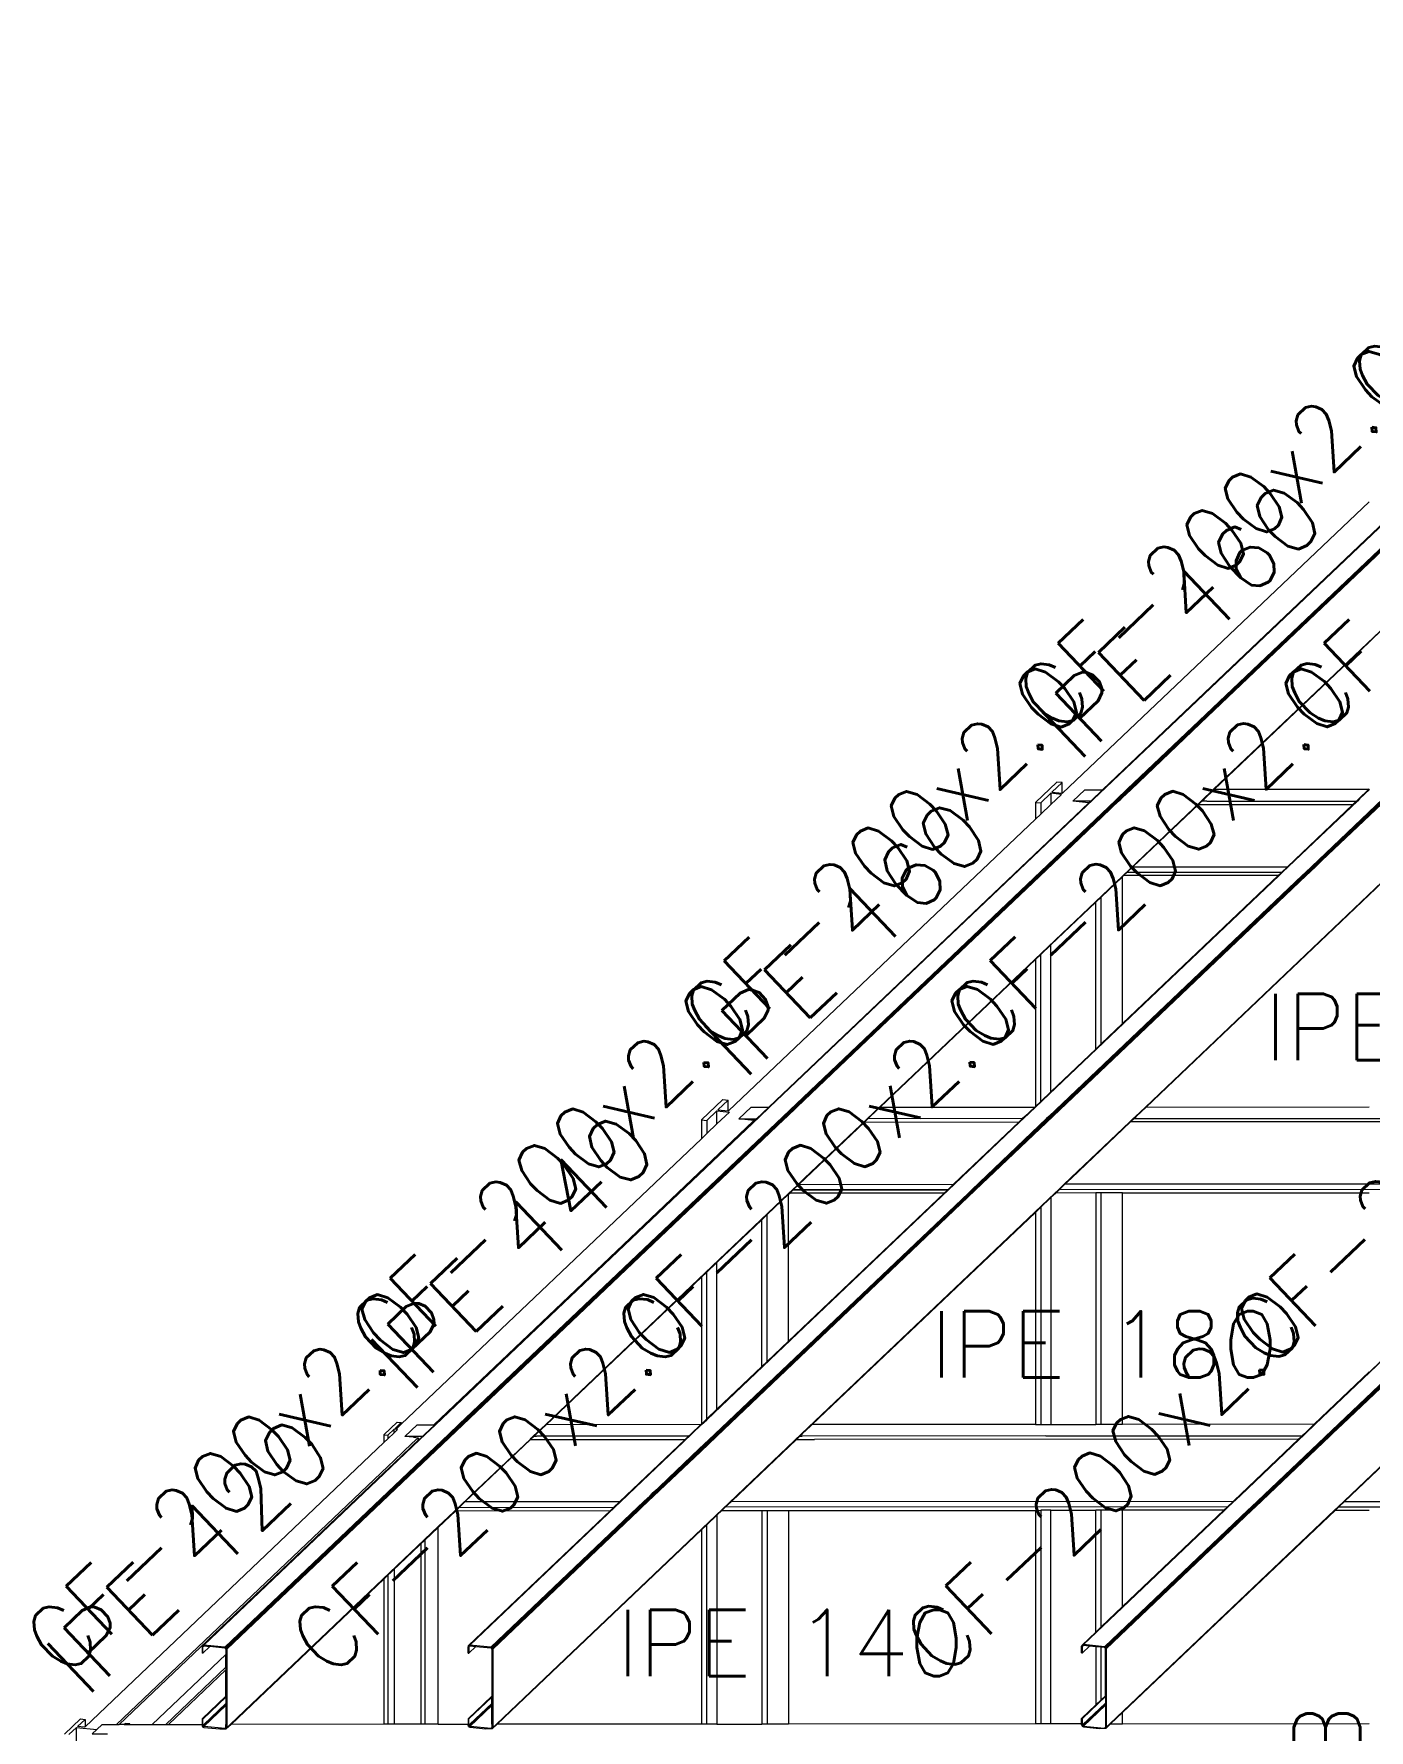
# Model space of a CAD drawing. Header units: millimetres. Extents: x 0 to 42, y 0 to 29.7.
# Drawn here: x 5.958 to 9.047, y 14.872 to 18.797 of the extents above; entities that cross this region are included whole.
import ezdxf
from ezdxf.enums import TextEntityAlignment as Align

# ---------------------------------------------------------------- set-up
doc = ezdxf.new("R2010")
doc.units = ezdxf.units.MM
doc.layers.add('BARRAS_DE_ACERO', color=7, linetype='Continuous', lineweight=9)
doc.layers.add('REFERENCIA_DE_LAS_BARRAS', color=2, linetype='Continuous', lineweight=9)
doc.styles.add('CYPETXT', font='romans__.ttf', dxfattribs={"height": 0.2})

msp = doc.modelspace()

# ---------------------------------------------------------------- linework, layer by layer
at = {"layer": 'BARRAS_DE_ACERO'}
for p, q in [((9.17525, 17.7547), (8.61794, 17.22467)), ((8.66891, 17.22215), (9.22035, 17.7466)), ((9.42907, 17.75468), (8.68623, 17.04819)), ((9.17358, 17.75453), (8.81943, 17.41771)), ((8.3376, 17.03973), (9.04709, 17.71449)), ((8.48805, 17.04807), (9.19719, 17.72251)), ((8.61919, 17.22779), (9.15057, 17.73316)), ((9.15757, 17.68009), (8.4641, 17.02057)), ((9.19926, 17.53481), (8.6876, 17.04819)), ((8.81943, 17.41771), (8.62508, 17.23287)), ((8.68802, 17.04819), (9.04709, 17.38968)), ((8.62508, 17.23287), (8.52791, 17.14046)), ((8.61794, 17.22467), (8.37825, 16.99671)), ((8.61919, 17.22779), (8.43048, 17.04832)), ((8.48701, 17.04915), (8.66891, 17.22215)), ((8.49054, 17.04807), (8.67375, 17.22231)), ((9.29009, 17.2212), (8.92827, 16.8771)), ((8.93755, 16.88394), (9.28851, 17.21772)), ((8.52791, 17.14046), (8.47932, 17.09425)), ((8.45503, 17.07114), (8.47932, 17.09425)), ((7.6582, 16.31331), (8.43074, 17.04804)), ((8.27455, 17.01877), (8.32399, 17.06579)), ((8.28691, 17.01752), (8.3104, 17.03986)), ((8.31287, 17.04221), (8.33636, 17.06455)), ((8.31287, 17.04221), (8.33636, 17.03985)), ((8.33636, 17.06455), (8.32399, 17.06579)), ((8.33636, 17.03985), (8.33636, 17.06455)), ((8.3376, 17.03973), (8.33636, 17.03985)), ((8.3613, 17.02127), (8.38942, 17.04801)), ((8.43017, 17.04803), (8.43048, 17.04832)), ((8.43074, 17.04804), (8.43112, 17.0484)), ((8.43377, 17.05092), (8.43681, 17.05381)), ((8.43681, 17.05381), (8.44288, 17.05959)), ((8.45503, 17.07114), (8.44288, 17.05959)), ((8.48884, 17.04645), (8.46287, 17.02175)), ((8.48701, 17.04915), (8.46295, 17.02627)), ((8.48475, 17.04494), (8.46599, 17.02709)), ((8.48804, 17.04807), (8.48805, 17.04807)), ((8.48884, 17.04645), (8.49054, 17.04807)), ((8.4951, 17.04807), (8.49511, 17.04807)), ((8.68623, 17.04819), (8.65811, 17.02145)), ((8.66487, 17.02657), (8.6876, 17.04819)), ((8.68796, 17.04819), (8.66505, 17.02639)), ((8.68802, 17.04819), (8.68796, 17.04819)), ((9.02323, 17.02661), (9.04614, 17.0484)), ((9.0247, 17.02661), (9.04762, 17.0484)), ((9.04559, 17.0484), (9.04709, 17.04983)), ((9.04614, 17.0484), (9.04709, 17.0493)), ((8.45187, 17.01367), (6.94295, 15.57861)), ((7.65765, 16.31331), (8.39815, 17.01757)), ((8.45999, 17.02345), (7.69042, 16.29154)), ((8.37825, 16.99671), (7.84539, 16.48994)), ((8.27455, 17.01877), (8.28691, 17.01752)), ((8.39815, 17.01757), (8.3613, 17.02127)), ((8.38353, 16.94395), (8.46304, 17.01956)), ((8.40206, 17.02129), (8.40352, 17.02268)), ((8.45062, 17.00577), (8.42672, 16.98303)), ((8.45187, 17.01367), (8.45991, 17.02132)), ((8.46013, 17.01914), (8.45837, 17.01747)), ((8.45992, 17.02132), (8.45991, 17.02132)), ((8.45993, 17.02133), (8.45992, 17.02132)), ((8.45993, 17.02133), (8.46111, 17.02246)), ((8.45999, 17.02345), (8.46295, 17.02627)), ((8.4611, 17.02007), (8.46013, 17.01914)), ((8.4611, 17.02007), (8.46202, 17.02095)), ((8.46111, 17.02246), (8.46123, 17.02258)), ((8.46123, 17.02258), (8.46354, 17.02476)), ((8.46202, 17.02095), (8.46242, 17.02133)), ((8.46261, 17.02151), (8.46242, 17.02133)), ((8.46261, 17.02151), (8.46287, 17.02175)), ((8.46304, 17.01956), (8.4641, 17.02057)), ((8.46354, 17.02476), (8.46599, 17.02709)), ((8.46699, 17.02133), (8.47218, 17.02627)), ((8.47616, 17.03006), (8.47219, 17.02627)), ((8.65721, 17.02059), (8.47616, 16.8484)), ((8.51173, 16.88093), (8.65812, 17.02016)), ((8.65969, 17.02124), (8.65186, 17.01379)), ((8.65721, 17.02059), (8.65809, 17.02143)), ((8.65811, 17.02145), (8.65809, 17.02143)), ((8.65927, 17.02125), (8.65812, 17.02016)), ((8.65967, 17.02163), (8.65927, 17.02125)), ((8.65967, 17.02163), (8.65985, 17.0218)), ((8.66487, 17.02657), (8.65985, 17.0218)), ((8.67126, 17.02143), (9.01746, 17.02165)), ((9.02323, 17.02661), (8.85829, 16.86974)), ((8.87466, 16.88391), (9.01949, 17.02165)), ((8.91344, 16.86977), (9.0784, 17.02664)), ((8.91557, 16.86977), (9.07338, 17.01986)), ((8.91809, 16.86977), (9.08012, 17.02387)), ((9.00942, 17.01401), (9.01746, 17.02165)), ((9.0247, 17.02661), (9.01949, 17.02165)), ((7.56506, 16.305), (8.27455, 16.97976)), ((8.3765, 16.93526), (8.41436, 16.97127)), ((8.38371, 16.94214), (8.41405, 16.971)), ((8.41436, 16.97129), (8.41405, 16.971)), ((8.42672, 16.98304), (8.41436, 16.97129)), ((8.38353, 16.94395), (7.7205, 16.31335)), ((8.51173, 16.88093), (7.91505, 16.31346)), ((8.85976, 16.86974), (8.87466, 16.88391)), ((8.92428, 16.87132), (8.93755, 16.88394)), ((8.47616, 16.8484), (7.9137, 16.31346)), ((8.30328, 16.28271), (8.89928, 16.84953)), ((8.30585, 16.29191), (8.89216, 16.84953)), ((8.83701, 16.8495), (8.46345, 16.49422)), ((8.46413, 16.49347), (8.83848, 16.8495)), ((8.50016, 16.86952), (8.48693, 16.85693)), ((8.48693, 16.85693), (8.84449, 16.85715)), ((8.5128, 16.48671), (8.89429, 16.84953)), ((8.51597, 16.48299), (8.90137, 16.84953)), ((8.52201, 16.49308), (8.89681, 16.84953)), ((8.52912, 16.31384), (9.09249, 16.84965)), ((8.5305, 16.31384), (9.09387, 16.84965)), ((8.83644, 16.8495), (8.84449, 16.85715)), ((8.84505, 16.85715), (8.83701, 16.8495)), ((8.84652, 16.85715), (8.83848, 16.8495)), ((8.85773, 16.86974), (8.84449, 16.85715)), ((8.84505, 16.85715), (8.85829, 16.86974)), ((8.85976, 16.86974), (8.84652, 16.85715)), ((8.89216, 16.84953), (8.9002, 16.85718)), ((8.89681, 16.84953), (8.90485, 16.85718)), ((8.89928, 16.84953), (8.90364, 16.85368)), ((8.9002, 16.85718), (8.90027, 16.85725)), ((8.90027, 16.85725), (8.91344, 16.86977)), ((8.90941, 16.85718), (8.90137, 16.84953)), ((8.90485, 16.85718), (8.91809, 16.86977)), ((8.90941, 16.85718), (8.92428, 16.87132)), ((8.92144, 16.87061), (8.92056, 16.86977)), ((8.92219, 16.87132), (8.92144, 16.87061)), ((8.27455, 16.65495), (8.27455, 16.31509)), ((7.65967, 16.31331), (7.84539, 16.48994)), ((7.90246, 16.48443), (7.72257, 16.31335)), ((8.27363, 16.31368), (8.46345, 16.49422)), ((8.2751, 16.31368), (8.46413, 16.49347)), ((8.30651, 16.29051), (8.5128, 16.48671)), ((8.52125, 16.49235), (8.31048, 16.29191)), ((8.47616, 16.50684), (8.42672, 16.45982)), ((8.52125, 16.49235), (8.52163, 16.49271)), ((8.52196, 16.49303), (8.52163, 16.49271)), ((8.52198, 16.49305), (8.52196, 16.49303)), ((8.52198, 16.49305), (8.52201, 16.49308)), ((8.3007, 16.27826), (8.51597, 16.48299)), ((8.41436, 16.44806), (8.3104, 16.34919)), ((8.42672, 16.45982), (8.41436, 16.44806)), ((7.54033, 16.30748), (7.56381, 16.32982)), ((7.55145, 16.33106), (7.56381, 16.32982)), ((7.56381, 16.30512), (7.56381, 16.32982)), ((7.69042, 16.29154), (7.12383, 15.75268)), ((7.51437, 16.28279), (7.53786, 16.30513)), ((7.53786, 16.27463), (7.53786, 16.30513)), ((7.53786, 16.30513), (7.56687, 16.30222)), ((7.53786, 16.27463), (7.56687, 16.30222)), ((7.54033, 16.30748), (7.56381, 16.30512)), ((7.56506, 16.305), (7.56381, 16.30512)), ((7.58875, 16.28653), (7.61687, 16.31328)), ((7.60571, 16.26199), (7.63674, 16.2915)), ((7.61045, 16.26789), (7.63893, 16.29498)), ((7.61687, 16.31328), (7.65765, 16.31331)), ((7.62951, 16.28655), (7.65765, 16.31331)), ((7.65967, 16.31331), (7.63674, 16.2915)), ((7.6582, 16.31331), (7.63893, 16.29498)), ((7.68868, 16.2831), (7.69472, 16.28884)), ((7.69069, 16.28737), (7.69507, 16.29154)), ((7.7205, 16.31335), (7.69472, 16.28884)), ((7.89233, 16.29185), (7.72811, 16.13566)), ((7.74071, 16.14894), (7.9137, 16.31346)), ((7.88728, 16.2867), (7.89251, 16.29166)), ((7.89233, 16.29185), (7.91505, 16.31346)), ((7.91542, 16.31346), (7.89251, 16.29166)), ((7.9155, 16.31346), (8.27307, 16.31368)), ((8.31048, 16.29191), (8.14554, 16.13503)), ((8.25015, 16.29188), (8.24493, 16.28692)), ((8.24549, 16.28692), (8.2507, 16.29188)), ((8.2751, 16.31368), (8.24696, 16.28692)), ((8.27307, 16.31368), (8.25015, 16.29188)), ((8.2507, 16.29188), (8.27363, 16.31368)), ((8.30585, 16.29191), (8.30065, 16.28696)), ((8.30651, 16.29051), (8.30408, 16.2882)), ((8.50096, 16.28707), (8.50618, 16.29203)), ((8.50235, 16.28707), (8.50756, 16.29203)), ((8.50269, 16.28707), (8.50749, 16.29164)), ((8.52911, 16.31384), (8.50618, 16.29203)), ((8.50749, 16.29164), (8.50758, 16.29172)), ((8.50756, 16.29203), (8.50775, 16.29221)), ((8.50759, 16.29172), (8.50758, 16.29172)), ((8.50759, 16.29172), (8.50779, 16.29192)), ((8.50775, 16.29221), (8.5305, 16.31384)), ((8.50779, 16.29192), (8.50791, 16.29203)), ((8.50791, 16.29203), (8.53084, 16.31384)), ((8.52912, 16.31384), (8.52911, 16.31384)), ((8.53091, 16.31384), (9.04709, 16.31416)), ((6.88511, 15.57858), (7.60553, 16.26374)), ((6.88567, 15.57858), (7.61045, 16.26789)), ((6.88713, 15.57858), (7.60571, 16.26199)), ((7.12735, 15.7516), (7.69062, 16.2873)), ((7.16357, 15.84566), (7.60533, 16.26579)), ((7.50201, 16.28403), (7.51437, 16.28279)), ((7.58875, 16.28653), (7.62951, 16.28655)), ((7.60533, 16.26579), (7.62347, 16.28304)), ((7.60553, 16.26374), (7.60947, 16.26749)), ((7.6223, 16.27969), (7.60947, 16.26749)), ((7.611, 16.20921), (7.68868, 16.2831)), ((7.61118, 16.20741), (7.69333, 16.28554)), ((7.62951, 16.28655), (7.62347, 16.2808)), ((7.69069, 16.28737), (7.69062, 16.2873)), ((7.72762, 16.13478), (7.87933, 16.27906)), ((7.88713, 16.28648), (7.87933, 16.27906)), ((7.87933, 16.27906), (8.23689, 16.27928)), ((8.23689, 16.27928), (8.08519, 16.135)), ((8.23746, 16.27928), (8.08576, 16.135)), ((8.23893, 16.27928), (8.08722, 16.135)), ((8.30065, 16.28696), (8.12768, 16.12245)), ((8.2984, 16.27806), (8.16291, 16.1492)), ((8.3007, 16.27826), (8.165, 16.1492)), ((8.23689, 16.27928), (8.24493, 16.28692)), ((8.24549, 16.28692), (8.23746, 16.27928)), ((8.24696, 16.28692), (8.23893, 16.27928)), ((8.2997, 16.27931), (8.2984, 16.27806)), ((8.2997, 16.27931), (8.29976, 16.27937)), ((8.30328, 16.28271), (8.29976, 16.27937)), ((8.35685, 16.15001), (8.49292, 16.27943)), ((8.49473, 16.27943), (8.35792, 16.14932)), ((8.47531, 16.26135), (8.35793, 16.14972)), ((8.47531, 16.26135), (8.47995, 16.26576)), ((8.49292, 16.27943), (8.50096, 16.28707)), ((8.49473, 16.27943), (8.50257, 16.28689)), ((9.08294, 16.27978), (8.49473, 16.27943)), ((8.50257, 16.28689), (8.50267, 16.28705)), ((8.50267, 16.28705), (8.50269, 16.28707)), ((8.50277, 16.28707), (8.50269, 16.28707)), ((8.50277, 16.28707), (9.18677, 16.28749)), ((6.94794, 15.57861), (7.611, 16.20921)), ((6.95003, 15.57861), (7.61118, 16.20741)), ((7.71259, 16.1222), (7.72428, 16.13332)), ((7.72582, 16.13478), (7.72428, 16.13332)), ((7.74071, 16.14894), (7.72582, 16.13478)), ((7.72762, 16.13478), (8.08519, 16.135)), ((7.7472, 15.75384), (8.14889, 16.13587)), ((8.07196, 16.12242), (8.08519, 16.135)), ((8.07253, 16.12242), (8.08576, 16.135)), ((8.074, 16.12242), (8.08722, 16.135)), ((8.14554, 16.13503), (8.12426, 16.11479)), ((8.14889, 16.13587), (8.14965, 16.13659)), ((8.14965, 16.13659), (8.16291, 16.1492)), ((8.34122, 16.13515), (8.32799, 16.12257)), ((8.3426, 16.13515), (8.32937, 16.12257)), ((8.3298, 16.12257), (8.34303, 16.13515)), ((8.34122, 16.13515), (8.35613, 16.14932)), ((8.3426, 16.13515), (8.35746, 16.14928)), ((8.34303, 16.13515), (8.35792, 16.14932)), ((9.50454, 16.13586), (8.34303, 16.13515)), ((8.35614, 16.14933), (8.35613, 16.14932)), ((8.35614, 16.14933), (8.35685, 16.15001)), ((8.3575, 16.14932), (8.35746, 16.14928)), ((7.14117, 15.57873), (7.70362, 16.11366)), ((7.70427, 16.11298), (7.14253, 15.57873)), ((8.11963, 16.11479), (7.53331, 15.55718)), ((7.69255, 15.75965), (8.074, 16.12242)), ((7.70362, 15.77157), (8.07253, 16.12242)), ((7.70362, 16.11195), (7.70634, 16.11454)), ((7.7144, 16.1222), (7.70634, 16.11454)), ((8.07195, 16.12241), (7.7144, 16.1222)), ((8.12175, 16.11479), (7.74025, 15.75197)), ((7.74947, 15.75835), (8.12426, 16.11479)), ((8.11963, 16.11479), (8.12768, 16.12245)), ((8.12175, 16.11479), (8.1298, 16.12245)), ((8.27455, 16.07043), (8.32132, 16.11491)), ((8.28691, 16.08178), (8.3104, 16.10412)), ((8.32175, 16.11491), (8.3104, 16.10412)), ((8.31994, 16.11491), (8.32799, 16.12257)), ((8.32132, 16.11491), (8.32937, 16.12257)), ((8.41436, 16.11497), (8.32175, 16.11491)), ((8.41436, 16.11497), (8.41436, 15.5795)), ((8.47616, 16.11501), (9.04709, 16.11536)), ((8.95732, 15.55804), (9.54362, 16.11565)), ((8.97775, 15.57984), (9.54112, 16.11565)), ((8.9848, 15.57984), (9.54817, 16.11565)), ((8.27455, 16.07043), (7.74196, 15.56391)), ((7.50201, 15.92022), (7.50201, 15.58037)), ((6.91734, 15.55186), (7.12735, 15.7516)), ((6.94193, 15.57968), (7.12383, 15.75268)), ((7.49877, 15.51992), (7.74408, 15.75322)), ((7.70362, 15.77157), (7.50109, 15.57895)), ((7.51437, 15.59019), (7.69255, 15.75965)), ((7.52218, 15.54457), (7.74025, 15.75197)), ((7.745, 15.75174), (7.53632, 15.55327)), ((7.74599, 15.7507), (7.5374, 15.55232)), ((7.70362, 15.77211), (7.65418, 15.72509)), ((7.7466, 15.75564), (7.74408, 15.75322)), ((7.7472, 15.75384), (7.745, 15.75174)), ((7.74663, 15.75566), (7.7466, 15.75564)), ((7.74673, 15.75575), (7.74687, 15.75589)), ((7.74687, 15.75589), (7.74875, 15.75768)), ((7.74875, 15.75768), (7.74929, 15.75819)), ((7.74942, 15.7583), (7.74929, 15.75819)), ((7.74944, 15.75832), (7.74942, 15.7583)), ((7.74947, 15.75835), (7.74944, 15.75832)), ((9.11191, 15.7605), (8.92192, 15.57981)), ((9.16041, 15.75563), (8.97671, 15.58092)), ((7.64181, 15.71333), (7.53786, 15.61447)), ((9.04709, 15.70079), (8.91989, 15.57981)), ((9.08294, 15.73435), (8.92045, 15.57981)), ((9.08294, 15.67514), (8.98274, 15.57984)), ((6.76727, 15.55525), (6.79817, 15.58464)), ((6.79817, 15.58464), (6.80768, 15.58369)), ((6.80768, 15.58369), (6.80768, 15.58018)), ((7.50255, 15.57895), (7.51437, 15.59019)), ((7.51437, 15.59213), (7.53786, 15.61447)), ((6.40108, 15.06327), (6.91111, 15.54834)), ((6.91734, 15.55186), (6.40247, 15.0622)), ((6.4034, 15.06072), (6.94794, 15.57861)), ((6.40373, 15.05905), (6.95003, 15.57861)), ((6.76727, 15.55525), (6.76727, 15.53725)), ((6.77678, 15.5463), (6.76727, 15.53725)), ((6.77678, 15.5543), (6.7913, 15.56811)), ((6.7913, 15.56011), (6.77678, 15.5463)), ((6.79891, 15.56735), (6.7913, 15.56811)), ((6.7913, 15.56011), (6.7913, 15.56811)), ((6.79891, 15.56735), (6.7913, 15.56011)), ((6.81621, 15.5518), (6.84433, 15.57855)), ((6.85649, 15.55182), (6.81621, 15.5518)), ((6.836, 15.54981), (6.81621, 15.5518)), ((6.84663, 15.54875), (6.83237, 15.53519)), ((6.83292, 15.52971), (6.84706, 15.54315)), ((6.84894, 15.54417), (6.83753, 15.53331)), ((6.84949, 15.54417), (6.83757, 15.53284)), ((6.85698, 15.55182), (6.84894, 15.54417)), ((6.85753, 15.55182), (6.84949, 15.54417)), ((6.85096, 15.54417), (6.88713, 15.57858)), ((6.85649, 15.55182), (6.85698, 15.55182)), ((6.85744, 15.55226), (6.85698, 15.55182)), ((6.86218, 15.55677), (6.85744, 15.55226)), ((6.85912, 15.55333), (6.85753, 15.55182)), ((6.85912, 15.55333), (6.88567, 15.57858)), ((6.88511, 15.57858), (6.86218, 15.55677)), ((6.88511, 15.57858), (6.88274, 15.57858)), ((6.9148, 15.55185), (6.91111, 15.54834)), ((6.91481, 15.55186), (6.9148, 15.55185)), ((6.91482, 15.55187), (6.91481, 15.55186)), ((6.91482, 15.55187), (6.94295, 15.57861)), ((6.95509, 15.40006), (7.10677, 15.54432)), ((6.95557, 15.40093), (7.10638, 15.54435)), ((7.10632, 15.5456), (6.96889, 15.41489)), ((7.10632, 15.5456), (7.10821, 15.54739)), ((7.10638, 15.54435), (7.10682, 15.54477)), ((7.10677, 15.54432), (7.46433, 15.54454)), ((7.10682, 15.54477), (7.10692, 15.54486)), ((7.10692, 15.54486), (7.10711, 15.54504)), ((7.10711, 15.54504), (7.10712, 15.54505)), ((7.10715, 15.54508), (7.10712, 15.54505)), ((7.10715, 15.54509), (7.10716, 15.54509)), ((7.10717, 15.5451), (7.10716, 15.54509)), ((7.10717, 15.5451), (7.10718, 15.5451)), ((7.10735, 15.54527), (7.10718, 15.5451)), ((7.10736, 15.54528), (7.10735, 15.54527)), ((7.10736, 15.54528), (7.10738, 15.5453)), ((7.10765, 15.54556), (7.10786, 15.54575)), ((7.10786, 15.54575), (7.11368, 15.55129)), ((7.10821, 15.54739), (7.11304, 15.55198)), ((7.14117, 15.57873), (7.11304, 15.55198)), ((7.11979, 15.55711), (7.11368, 15.55129)), ((7.11996, 15.55693), (7.11474, 15.55197)), ((7.11474, 15.55197), (7.12043, 15.55197)), ((7.11979, 15.55711), (7.14253, 15.57873)), ((7.11997, 15.55693), (7.11996, 15.55693)), ((7.14288, 15.57873), (7.11997, 15.55693)), ((7.36815, 15.55213), (7.12043, 15.55197)), ((7.50052, 15.57895), (7.14295, 15.57873)), ((7.31265, 15.40028), (7.46433, 15.54454)), ((7.47238, 15.55219), (7.36815, 15.55213)), ((7.52218, 15.54457), (7.38426, 15.4134)), ((7.50109, 15.57895), (7.45968, 15.53957)), ((7.45987, 15.53835), (7.50255, 15.57895)), ((7.4776, 15.55715), (7.50052, 15.57895)), ((7.52004, 15.54457), (7.49699, 15.52265)), ((7.50037, 15.5171), (7.53664, 15.55159)), ((7.53331, 15.55718), (7.52004, 15.54457)), ((7.53731, 15.55223), (7.5374, 15.55232)), ((7.72219, 15.54469), (7.57214, 15.40198)), ((7.72176, 15.54469), (7.58495, 15.41458)), ((7.72692, 15.5496), (7.72176, 15.54469)), ((7.7277, 15.55034), (7.72692, 15.5496)), ((7.7277, 15.55034), (7.7298, 15.55234)), ((7.7298, 15.55234), (7.72981, 15.55235)), ((7.73, 15.55212), (7.73015, 15.55234)), ((7.73015, 15.55234), (7.73538, 15.55235)), ((7.73016, 15.55235), (7.73015, 15.55234)), ((7.73016, 15.55235), (7.73508, 15.55702)), ((7.73538, 15.5573), (7.73508, 15.55702)), ((7.73538, 15.5573), (7.7583, 15.57911)), ((8.29868, 15.55269), (7.73538, 15.55235)), ((7.75837, 15.57911), (7.7583, 15.57911)), ((8.27455, 15.57942), (7.75837, 15.57911)), ((8.88263, 15.5454), (7.7637, 15.54471)), ((8.29868, 15.55269), (8.89174, 15.55304)), ((8.91989, 15.57981), (8.47616, 15.57954)), ((8.88427, 15.5454), (8.73257, 15.40113)), ((8.8837, 15.5454), (8.73365, 15.40269)), ((8.88574, 15.5454), (8.74892, 15.41528)), ((8.78369, 15.38858), (8.95559, 15.55206)), ((8.94157, 15.54543), (8.79149, 15.40272)), ((8.97557, 15.57984), (8.80375, 15.41642)), ((8.80725, 15.41531), (8.94407, 15.54543)), ((8.88427, 15.5454), (8.89157, 15.55234)), ((8.89377, 15.55304), (8.88574, 15.5454)), ((8.8923, 15.55304), (8.89157, 15.55234)), ((8.89174, 15.55304), (8.89176, 15.55306)), ((8.89176, 15.55306), (8.89697, 15.55801)), ((8.8923, 15.55304), (8.89232, 15.55306)), ((8.89375, 15.55442), (8.89232, 15.55306)), ((8.89752, 15.55801), (8.89375, 15.55442)), ((8.89379, 15.55306), (8.89377, 15.55304)), ((8.89379, 15.55306), (8.899, 15.55801)), ((8.91989, 15.57981), (8.89697, 15.55801)), ((8.89752, 15.55801), (8.92045, 15.57981)), ((8.94654, 15.54543), (8.92627, 15.52615)), ((8.94407, 15.54543), (8.94646, 15.54771)), ((8.94646, 15.54771), (8.95343, 15.55434)), ((8.95402, 15.55254), (8.94654, 15.54543)), ((8.95732, 15.55804), (8.95343, 15.55434)), ((8.95461, 15.55308), (8.95402, 15.55254)), ((8.95462, 15.55309), (8.95461, 15.55308)), ((8.95488, 15.55335), (8.95462, 15.55309)), ((8.95569, 15.55412), (8.95488, 15.55335)), ((8.95559, 15.55206), (8.95667, 15.55309)), ((8.95569, 15.55412), (8.9557, 15.55412)), ((8.98274, 15.57984), (8.9557, 15.55412)), ((8.95667, 15.55309), (8.96188, 15.55804)), ((8.9848, 15.57984), (8.96188, 15.55804)), ((8.97557, 15.57984), (8.97671, 15.58092)), ((8.97619, 15.38869), (9.14112, 15.54555)), ((8.98969, 15.40284), (9.13974, 15.54555)), ((6.34792, 15.06768), (6.83144, 15.52753)), ((6.3493, 15.06847), (6.83757, 15.53284)), ((6.79116, 15.49599), (6.83237, 15.53519)), ((6.7913, 15.49013), (6.82804, 15.52507)), ((6.82804, 15.52507), (6.83144, 15.5283)), ((6.83144, 15.5283), (6.83292, 15.52971)), ((6.83144, 15.52753), (6.83299, 15.529)), ((6.83144, 15.5283), (6.83144, 15.52753)), ((6.83753, 15.53331), (6.83299, 15.529)), ((7.33355, 15.41821), (7.45987, 15.53835)), ((7.37302, 15.40032), (7.49877, 15.51992)), ((8.92627, 15.52615), (8.80973, 15.41531)), ((6.14902, 14.88527), (6.77678, 15.48231)), ((6.15532, 14.88527), (6.76727, 15.46728)), ((6.76727, 15.46728), (6.7913, 15.49013)), ((6.79116, 15.49599), (6.77678, 15.48231)), ((7.39368, 15.4244), (7.38845, 15.41943)), ((6.40425, 14.87659), (6.94141, 15.38746)), ((6.94076, 15.38814), (6.89327, 15.34297)), ((6.94184, 15.38746), (6.9338, 15.37981)), ((6.95329, 15.40006), (6.94076, 15.38814)), ((6.94458, 15.39047), (6.94141, 15.38746)), ((6.94184, 15.38746), (7.2994, 15.38768)), ((6.94184, 15.38746), (6.94185, 15.38747)), ((6.94185, 15.38747), (6.95509, 15.40006)), ((6.95462, 15.40132), (6.95329, 15.40006)), ((6.96889, 15.41489), (6.95462, 15.40132)), ((7.31265, 15.40028), (6.95509, 15.40006)), ((6.96636, 15.069), (7.30144, 15.38768)), ((7.35612, 15.38664), (7.0165, 15.06364)), ((7.58244, 15.4135), (7.0276, 14.88581)), ((7.57001, 15.40037), (7.02896, 14.8858)), ((7.2994, 15.38768), (7.29135, 15.38003)), ((7.29772, 15.38554), (7.29997, 15.38768)), ((7.29998, 15.38769), (7.29997, 15.38768)), ((7.31322, 15.40028), (7.29998, 15.38769)), ((7.30144, 15.38768), (7.31469, 15.40028)), ((7.31485, 15.40183), (7.31322, 15.40028)), ((7.31469, 15.40028), (7.31632, 15.40183)), ((7.36225, 15.38772), (7.3542, 15.38006)), ((7.36835, 15.40032), (7.35509, 15.38771)), ((7.35612, 15.38664), (7.35725, 15.38771)), ((7.35725, 15.38771), (7.35726, 15.38772)), ((7.35726, 15.38772), (7.3713, 15.40107)), ((7.35978, 15.38772), (7.36634, 15.39396)), ((7.36225, 15.38772), (7.37409, 15.39898)), ((7.36634, 15.39396), (7.37291, 15.40022)), ((7.36902, 15.40096), (7.36835, 15.40032)), ((7.36902, 15.40096), (7.38323, 15.41447)), ((7.3713, 15.40107), (7.38426, 15.4134)), ((7.37301, 15.40032), (7.37302, 15.40031)), ((7.37301, 15.40032), (7.37302, 15.40032)), ((7.37302, 15.40031), (7.37301, 15.40031)), ((7.3755, 15.40032), (7.37409, 15.39898)), ((7.38323, 15.41447), (7.38355, 15.41477)), ((7.38388, 15.41508), (7.38355, 15.41477)), ((7.38388, 15.41508), (7.38845, 15.41943)), ((7.57051, 15.40043), (7.55726, 15.38783)), ((7.57001, 15.40037), (7.5717, 15.40198)), ((7.57051, 15.40043), (7.57214, 15.40198)), ((8.73201, 15.40113), (7.57051, 15.40043)), ((7.58495, 15.41458), (7.5717, 15.40198)), ((7.58359, 15.41459), (7.58244, 15.4135)), ((8.71129, 15.38089), (8.71933, 15.38854)), ((8.71276, 15.38089), (8.7208, 15.38854)), ((8.71877, 15.38854), (8.73201, 15.40113)), ((8.71933, 15.38854), (8.73257, 15.40113)), ((8.74892, 15.41528), (8.7208, 15.38854)), ((8.73201, 15.40113), (8.73365, 15.40269)), ((8.76642, 15.38092), (8.77447, 15.38858)), ((8.77662, 15.38858), (8.76857, 15.38092)), ((8.77914, 15.38858), (8.77109, 15.38092)), ((8.78163, 15.38858), (8.77358, 15.38092)), ((8.78934, 15.40272), (8.77447, 15.38858)), ((8.77564, 15.38092), (8.78369, 15.38858)), ((8.79149, 15.40272), (8.77662, 15.38858)), ((8.7998, 15.40823), (8.77914, 15.38858)), ((8.78163, 15.38858), (8.80249, 15.40842)), ((8.80375, 15.41642), (8.78934, 15.40272)), ((8.8066, 15.41469), (8.7998, 15.40823)), ((8.80973, 15.41531), (8.80249, 15.40842)), ((8.8066, 15.41469), (8.80724, 15.41531)), ((8.80725, 15.41531), (8.80724, 15.41531)), ((8.97481, 15.38869), (8.96676, 15.38104)), ((8.96815, 15.38104), (8.97619, 15.38869)), ((8.96858, 15.38104), (8.97662, 15.38869)), ((8.97481, 15.38869), (8.98969, 15.40284)), ((8.97662, 15.38869), (8.98986, 15.40128)), ((8.97662, 15.38869), (10.0819, 15.38936)), ((8.98986, 15.40128), (9.08294, 15.40134)), ((7.29135, 15.38003), (6.96333, 15.06805)), ((7.3542, 15.38006), (7.01881, 15.06109)), ((7.51437, 14.8861), (7.51437, 15.34704)), ((7.53786, 15.36938), (7.54922, 15.38018)), ((7.64181, 15.38024), (7.64181, 14.88617)), ((7.65418, 15.38025), (7.65418, 14.88618)), ((7.70362, 15.38028), (7.70362, 14.88621)), ((8.27455, 15.38063), (8.27455, 14.88656)), ((8.3104, 15.38065), (8.41436, 15.38071)), ((8.38408, 15.06969), (8.71129, 15.38089)), ((8.41436, 15.09903), (8.41436, 15.38071)), ((8.43422, 15.06499), (8.76642, 15.38092)), ((8.76857, 15.38092), (8.43586, 15.0645)), ((8.77109, 15.38092), (8.43725, 15.06343)), ((8.43818, 14.87702), (8.96815, 15.38104)), ((8.77358, 15.38092), (8.43818, 15.06195)), ((8.96676, 15.38104), (8.44695, 14.88666)), ((8.96858, 15.38104), (8.47616, 14.91273)), ((8.71073, 15.38089), (8.47616, 15.38075)), ((8.47616, 15.15587), (8.71276, 15.38089)), ((8.96858, 15.38104), (9.04709, 15.38109)), ((6.41288, 14.8861), (6.89327, 15.34297)), ((6.85286, 15.30284), (6.86237, 15.31188)), ((6.86237, 15.31188), (6.86237, 14.8857)), ((7.50201, 15.33529), (7.50201, 14.88609)), ((6.85286, 15.30284), (6.7913, 15.24429)), ((6.85286, 15.30284), (6.85286, 14.88569)), ((6.77678, 15.23048), (6.76727, 15.22144)), ((6.7913, 15.24429), (6.77678, 15.23048)), ((6.77678, 15.23048), (6.77678, 14.88564)), ((6.7913, 15.24429), (6.7913, 14.88565)), ((6.76727, 15.22144), (6.41397, 14.88542)), ((6.76727, 15.22144), (6.76727, 14.88563)), ((8.38572, 15.06986), (8.47616, 15.15587)), ((8.41436, 15.09903), (8.38269, 15.06891)), ((6.23144, 14.88532), (6.40182, 15.04736)), ((6.34666, 15.06478), (6.34699, 15.06638)), ((6.34666, 15.06478), (6.34666, 15.05003)), ((6.34856, 15.04984), (6.34666, 15.05003)), ((6.35079, 15.06671), (6.34856, 15.06459)), ((6.34856, 15.06459), (6.34875, 15.06548)), ((6.34856, 15.04984), (6.36484, 15.06532)), ((6.34856, 15.04984), (6.34856, 15.06459)), ((6.34875, 15.06548), (6.34985, 15.06653)), ((6.34875, 15.06548), (6.34926, 15.0662)), ((6.34926, 15.0662), (6.34985, 15.06653)), ((6.35094, 15.06863), (6.3493, 15.06847)), ((6.35003, 15.06663), (6.34985, 15.06653)), ((6.35003, 15.06663), (6.35079, 15.06671)), ((6.35079, 15.06671), (6.35094, 15.06672)), ((6.39945, 15.06376), (6.35094, 15.06863)), ((6.35094, 15.06672), (6.36484, 15.06532)), ((6.39945, 15.06185), (6.36484, 15.06532)), ((6.39945, 15.06376), (6.40108, 15.06327)), ((6.39945, 15.06185), (6.40036, 15.06158)), ((6.40113, 15.06099), (6.40036, 15.06158)), ((6.40247, 15.0622), (6.40108, 15.06327)), ((6.40113, 15.06099), (6.40164, 15.06017)), ((6.40182, 15.05924), (6.40164, 15.06017)), ((6.40182, 15.05924), (6.40182, 15.04736)), ((6.40182, 15.01755), (6.40182, 15.04736)), ((6.4034, 15.06072), (6.40247, 15.0622)), ((6.40373, 15.05905), (6.4034, 15.06072)), ((6.40373, 15.05905), (6.40373, 14.8774)), ((6.9624, 15.06675), (6.96208, 15.06515)), ((6.96208, 15.05041), (6.96208, 15.06515)), ((6.96333, 15.06805), (6.9624, 15.06675)), ((6.96472, 15.06884), (6.96333, 15.06805)), ((6.96398, 15.06496), (6.96398, 15.05022)), ((6.96416, 15.06585), (6.96467, 15.06657)), ((6.96467, 15.06657), (6.96527, 15.06691)), ((6.96622, 15.06709), (6.96636, 15.0671)), ((7.01486, 15.06413), (6.96636, 15.069)), ((6.96636, 15.0671), (6.98026, 15.0657)), ((6.98026, 15.0657), (7.01486, 15.06223)), ((7.01486, 15.06223), (7.01577, 15.06195)), ((7.01577, 15.06195), (7.01654, 15.06136)), ((7.01654, 15.06136), (7.01706, 15.06054)), ((7.01724, 15.05961), (7.01706, 15.06054)), ((7.01724, 15.05961), (7.01724, 14.9507)), ((7.01914, 15.05942), (7.01881, 15.06109)), ((8.38176, 15.06761), (8.38144, 15.06601)), ((8.38144, 15.05126), (8.38144, 15.06601)), ((8.38144, 15.05126), (8.38334, 15.05107)), ((8.38269, 15.06891), (8.38176, 15.06761)), ((8.38408, 15.06969), (8.38269, 15.06891)), ((8.38334, 15.06582), (8.38556, 15.06793)), ((8.38334, 15.06582), (8.38352, 15.06671)), ((8.39962, 15.06655), (8.38334, 15.05107)), ((8.38334, 15.05107), (8.38334, 15.06582)), ((8.38352, 15.06671), (8.38461, 15.06775)), ((8.38352, 15.06671), (8.38404, 15.06743)), ((8.38404, 15.06743), (8.38461, 15.06775)), ((8.38572, 15.06986), (8.38408, 15.06969)), ((8.38481, 15.06786), (8.38461, 15.06775)), ((8.38556, 15.06793), (8.38481, 15.06786)), ((8.38556, 15.06793), (8.38572, 15.06795)), ((8.43422, 15.06499), (8.38572, 15.06986)), ((8.39962, 15.06655), (8.38572, 15.06795)), ((8.41436, 15.06507), (8.39962, 15.06655)), ((8.41436, 15.06507), (8.41436, 14.93041)), ((8.43422, 15.06308), (8.42672, 15.06383)), ((8.43586, 15.0645), (8.43422, 15.06499)), ((8.43513, 15.06281), (8.43422, 15.06308)), ((8.43513, 15.06281), (8.4359, 15.06222)), ((8.43725, 15.06343), (8.43586, 15.0645)), ((8.4359, 15.06222), (8.43642, 15.0614)), ((8.43642, 15.0614), (8.4366, 15.06047)), ((8.4366, 14.95156), (8.4366, 15.06047)), ((6.26279, 14.88534), (6.40182, 15.01755)), ((6.40182, 15.01755), (6.40182, 15.01157)), ((6.40182, 14.95033), (6.34666, 14.89787)), ((6.40182, 14.94832), (6.34856, 14.89767)), ((6.40182, 14.93117), (6.34928, 14.88119)), ((6.35014, 14.88069), (6.40182, 14.92984)), ((6.35094, 14.88032), (6.40182, 14.92871)), ((6.35115, 14.88539), (6.40182, 14.93358)), ((6.96208, 14.89824), (7.01724, 14.9507)), ((7.01724, 14.9487), (6.96398, 14.89805)), ((7.01724, 14.93155), (6.96469, 14.88156)), ((6.96555, 14.88105), (7.01724, 14.93021)), ((6.96656, 14.88576), (7.01724, 14.93396)), ((7.01724, 14.9487), (7.01724, 14.9507)), ((7.01724, 14.93396), (7.01724, 14.9487)), ((8.38144, 14.8991), (8.41436, 14.93041)), ((8.4366, 14.94955), (8.38334, 14.8989)), ((8.38334, 14.88416), (8.4366, 14.93481)), ((8.38352, 14.88324), (8.4366, 14.93371)), ((8.38572, 14.88155), (8.4366, 14.92993)), ((8.38986, 14.88662), (8.4366, 14.93107)), ((8.41436, 14.93041), (8.42672, 14.94217)), ((8.4366, 14.95156), (8.42672, 14.94217)), ((6.06556, 14.89789), (6.02848, 14.86262)), ((6.03894, 14.86157), (6.05647, 14.87825)), ((6.05647, 14.87825), (6.10307, 14.87357)), ((6.05647, 12.02608), (6.05647, 14.87825)), ((6.05848, 14.88016), (6.07602, 14.89684)), ((6.07466, 14.87853), (6.05848, 14.88016)), ((6.06556, 14.89789), (6.07602, 14.89684)), ((6.07602, 14.89684), (6.07602, 14.87983)), ((6.11536, 14.88525), (6.14902, 14.88527)), ((6.14902, 14.88527), (6.15532, 14.88527)), ((6.16691, 14.88528), (6.15532, 14.88527)), ((6.17969, 14.88529), (6.23144, 14.88532)), ((6.23144, 14.88532), (6.26279, 14.88534)), ((6.26279, 14.88534), (6.26911, 14.88534)), ((6.26911, 14.88534), (6.34666, 14.88539)), ((6.34666, 14.89787), (6.34666, 14.88539)), ((6.34856, 14.89767), (6.34666, 14.89787)), ((6.34666, 14.88539), (6.34666, 14.88312)), ((6.34666, 14.88312), (6.34699, 14.88145)), ((6.34699, 14.88145), (6.34792, 14.87997)), ((6.34792, 14.87997), (6.3493, 14.87891)), ((6.34856, 14.88539), (6.34856, 14.89767)), ((6.34856, 14.88293), (6.34875, 14.88201)), ((6.34875, 14.88201), (6.34924, 14.8812)), ((6.34926, 14.88118), (6.34924, 14.8812)), ((6.34926, 14.88118), (6.34928, 14.88119)), ((6.3493, 14.87891), (6.35094, 14.87842)), ((6.35008, 14.88057), (6.35003, 14.88059)), ((6.35094, 14.88032), (6.35008, 14.88057)), ((6.35229, 14.88018), (6.35094, 14.88032)), ((6.35094, 14.87842), (6.38801, 14.8747)), ((6.39945, 14.87545), (6.35229, 14.88018)), ((6.40182, 14.87759), (6.40166, 14.87678)), ((6.40182, 14.8777), (6.40182, 14.88542)), ((6.40182, 14.8777), (6.40182, 14.87759)), ((6.41389, 14.88542), (6.40263, 14.87471)), ((6.4034, 14.87579), (6.40263, 14.87471)), ((6.4034, 14.87579), (6.40373, 14.8774)), ((6.40425, 14.87659), (6.4034, 14.87579)), ((6.40373, 14.8774), (6.41288, 14.8861)), ((6.41389, 14.88542), (6.41397, 14.88542)), ((6.89327, 14.88572), (6.96208, 14.88576)), ((6.96208, 14.89824), (6.96208, 14.88576)), ((6.96398, 14.89805), (6.96208, 14.89824)), ((6.96208, 14.8835), (6.96208, 14.88576)), ((6.96208, 14.8835), (6.9624, 14.88183)), ((6.96398, 14.88576), (6.96398, 14.89805)), ((6.96398, 14.88576), (6.96398, 14.88332)), ((6.96398, 14.88332), (6.96398, 14.88331)), ((6.96465, 14.88157), (6.96416, 14.88238)), ((6.96467, 14.88155), (6.96465, 14.88157)), ((6.96467, 14.88155), (6.96469, 14.88156)), ((6.96545, 14.88096), (6.96467, 14.88155)), ((6.96546, 14.88097), (6.96545, 14.88096)), ((6.9655, 14.88094), (6.96545, 14.88096)), ((6.96555, 14.88105), (6.96546, 14.88097)), ((6.96636, 14.88069), (6.9655, 14.88094)), ((6.96636, 14.87879), (7.0034, 14.87507)), ((7.01486, 14.87582), (6.96771, 14.88055)), ((7.01804, 14.87508), (7.0034, 14.87507)), ((7.01706, 14.87707), (7.01654, 14.87635)), ((7.01708, 14.87716), (7.01706, 14.87707)), ((7.01724, 14.88579), (7.01724, 14.88136)), ((7.01724, 14.88136), (7.01724, 14.87808)), ((7.01724, 14.87808), (7.01724, 14.87796)), ((7.02931, 14.8858), (7.01804, 14.87508)), ((7.01881, 14.87616), (7.01804, 14.87508)), ((7.02869, 14.88556), (7.01881, 14.87616)), ((7.01914, 14.87777), (7.01881, 14.87616)), ((7.01914, 14.87777), (7.0276, 14.88581)), ((7.01914, 14.87777), (7.01914, 14.87867)), ((7.02869, 14.88556), (7.02896, 14.8858)), ((7.50201, 14.88609), (7.02939, 14.8858)), ((7.51437, 14.8861), (7.50201, 14.88609)), ((7.53786, 14.88611), (7.51437, 14.8861)), ((7.65418, 14.88618), (7.64181, 14.88617)), ((7.70362, 14.88621), (7.65418, 14.88618)), ((8.27455, 14.88656), (7.70362, 14.88621)), ((8.38144, 14.88662), (8.3104, 14.88658)), ((8.38144, 14.8991), (8.38334, 14.8989)), ((8.38144, 14.88435), (8.38176, 14.88268)), ((8.38176, 14.88268), (8.38269, 14.8812)), ((8.38334, 14.88416), (8.38334, 14.8989)), ((8.38352, 14.88324), (8.38334, 14.88416)), ((8.38404, 14.88241), (8.38352, 14.88324)), ((8.38481, 14.88182), (8.38986, 14.88662)), ((8.38572, 14.88155), (8.38481, 14.88182)), ((8.38572, 14.88155), (8.43422, 14.87668)), ((8.4374, 14.87594), (8.42265, 14.87593)), ((8.4366, 14.87894), (8.43422, 14.87668)), ((8.43513, 14.87677), (8.43422, 14.87668)), ((8.43513, 14.87677), (8.43644, 14.87801)), ((8.43513, 14.87677), (8.4359, 14.8772)), ((8.4359, 14.8772), (8.43642, 14.87792)), ((8.43644, 14.87801), (8.43642, 14.87792)), ((8.43644, 14.87801), (8.4366, 14.87882)), ((8.4366, 14.88102), (8.4366, 14.87894)), ((8.4366, 14.87882), (8.4366, 14.87894)), ((8.4374, 14.87594), (8.43741, 14.87595)), ((8.44867, 14.88666), (8.43741, 14.87595)), ((8.44867, 14.88666), (8.44876, 14.88666)), ((8.47616, 14.88668), (9.04709, 14.88703)), ((6.38801, 14.8747), (6.40263, 14.87471))]:
    msp.add_line(p, q, dxfattribs=at)
for points in [[(8.49511, 17.04807), (8.6731, 17.21735), (9.15622, 17.67685)], [(9.15639, 17.68132), (9.14904, 17.67433), (9.14904, 17.67435), (8.67375, 17.22231), (9.14904, 17.67433)], [(8.38942, 17.04801), (8.43017, 17.04803), (8.40352, 17.02268)], [(8.43377, 17.05092), (8.43225, 17.04948), (8.4315, 17.04876), (8.43112, 17.0484)], [(8.48804, 17.04807), (8.48723, 17.04729), (8.48475, 17.04494)], [(9.01746, 17.02165), (9.02268, 17.02661), (9.04559, 17.0484), (8.68802, 17.04819)], [(8.45837, 17.01747), (7.71801, 16.31335), (7.69507, 16.29154)], [(8.27455, 17.01877), (8.27455, 16.97976), (8.28691, 16.99152)], [(8.28691, 17.01752), (8.28691, 16.99152), (8.3104, 17.01386)], [(8.39815, 17.01757), (8.40206, 17.02129), (8.3613, 17.02127)], [(8.42672, 16.98303), (8.42672, 16.98304), (8.45062, 17.00577), (8.46697, 17.02132)], [(8.46697, 17.02132), (8.46698, 17.02132), (8.46699, 17.02133)], [(8.47616, 17.03005), (8.47219, 17.02627), (8.47218, 17.02627)], [(8.65186, 17.01379), (8.50016, 16.86952), (8.85773, 16.86974)], [(8.65186, 17.01379), (9.00942, 17.01401), (8.85773, 16.86974)], [(8.67126, 17.02143), (8.65982, 17.02143), (8.65969, 17.02124)], [(8.65982, 17.02143), (8.66505, 17.02639), (8.66504, 17.02639)], [(8.41436, 16.97129), (8.41436, 16.97127), (8.42672, 16.98303)], [(8.38371, 16.94214), (8.3765, 16.93528), (7.90246, 16.48443), (8.3765, 16.93526), (8.3765, 16.93528)], [(8.92219, 16.87132), (8.92776, 16.87661), (8.92827, 16.8771)], [(8.47616, 16.50684), (8.47616, 16.84669), (8.42672, 16.79967)], [(8.47616, 16.84669), (8.47888, 16.84928), (8.48693, 16.85693)], [(8.47616, 16.50684), (8.83644, 16.8495), (8.47888, 16.84928)], [(8.91557, 16.86977), (8.90233, 16.85718), (8.89429, 16.84953)], [(8.92056, 16.86977), (8.90732, 16.85718), (8.90364, 16.85368)], [(8.42672, 16.45982), (8.42672, 16.79967), (8.41436, 16.78792)], [(8.53084, 16.31384), (8.53091, 16.31384), (9.04709, 16.80476)], [(8.41436, 16.44806), (8.41436, 16.78792), (8.3104, 16.68905)], [(8.28691, 16.32685), (8.3104, 16.34919), (8.3104, 16.68905), (8.28691, 16.66671)], [(7.91542, 16.31346), (7.9155, 16.31346), (8.27455, 16.65495)], [(8.28691, 16.32685), (8.28691, 16.66671), (8.27455, 16.65495)], [(7.55145, 16.33106), (7.50201, 16.28403), (7.50201, 16.24053), (7.51437, 16.25229)], [(7.72257, 16.31335), (7.69964, 16.29154), (7.69333, 16.28554)], [(8.30408, 16.2882), (8.13054, 16.12315), (8.1298, 16.12245)], [(8.28691, 16.32685), (8.27455, 16.31509), (8.27307, 16.31368)], [(7.51437, 16.28279), (7.51437, 16.25229), (7.53786, 16.27463)], [(7.6223, 16.27969), (7.62347, 16.2808), (7.62347, 16.28304), (7.58875, 16.28653)], [(8.24493, 16.28692), (7.88728, 16.2867), (7.88713, 16.28648)], [(8.47995, 16.26576), (8.5022, 16.28693), (8.50235, 16.28707)], [(7.50201, 16.24053), (6.80768, 15.58018), (6.79649, 15.56955), (6.79316, 15.56988), (6.80768, 15.58369)], [(7.72811, 16.13566), (7.72719, 16.13478), (7.70427, 16.11298)], [(7.72762, 16.13478), (7.7144, 16.1222), (8.07196, 16.12242)], [(7.74599, 15.7507), (8.15174, 16.13659), (8.165, 16.1492)], [(8.3575, 16.14932), (8.35751, 16.14932), (8.35793, 16.14972)], [(7.58359, 15.41459), (7.73364, 15.5573), (8.31994, 16.11491)], [(7.70362, 15.77211), (7.70362, 16.11195), (7.65418, 16.06493)], [(7.70362, 16.11366), (7.70363, 16.11366), (7.70454, 16.11454), (7.71259, 16.1222)], [(7.70362, 15.77211), (8.0639, 16.11476), (7.70634, 16.11454)], [(8.0639, 16.11476), (8.07195, 16.12241), (8.07196, 16.12242)], [(8.3104, 16.10412), (8.3104, 15.57944), (8.41436, 15.5795)], [(9.49131, 16.12328), (8.3298, 16.12257), (8.32175, 16.11491)], [(8.42672, 15.57951), (8.42672, 16.11498), (8.41436, 16.11497)], [(8.47616, 15.57954), (8.47616, 16.11501), (8.42672, 16.11498)], [(7.65418, 15.72509), (7.64181, 15.71333), (7.64181, 16.05317), (7.53786, 15.95431)], [(7.65418, 15.72509), (7.65418, 16.06493), (7.64181, 16.05317)], [(7.75837, 15.57911), (8.27455, 16.07002), (8.28691, 16.08178), (8.28691, 15.57943), (8.3104, 15.57944)], [(8.27455, 16.07002), (8.27455, 15.57942), (8.28691, 15.57943)], [(7.53786, 15.61447), (7.53786, 15.95431), (7.51437, 15.93197)], [(7.14288, 15.57873), (7.14295, 15.57873), (7.50201, 15.92022)], [(7.51437, 15.59213), (7.51437, 15.93197), (7.50201, 15.92022)], [(6.84433, 15.57855), (6.88274, 15.57858), (7.16357, 15.84566)], [(7.74663, 15.75566), (7.7467, 15.75573), (7.74672, 15.75575), (7.74673, 15.75575)], [(7.51437, 15.59213), (7.50201, 15.58037), (7.50052, 15.57895)], [(6.35094, 15.06863), (6.83316, 15.52724), (6.85096, 15.54417)], [(6.94193, 15.57968), (6.91789, 15.55681), (6.39945, 15.06376)], [(6.76727, 15.55525), (6.77678, 15.5543), (6.77678, 15.5463)], [(6.836, 15.54981), (6.84663, 15.54875), (6.84664, 15.54876)], [(6.84664, 15.54876), (6.84664, 15.54417), (6.84813, 15.54417)], [(6.84894, 15.54417), (6.84813, 15.54417), (6.84706, 15.54315)], [(7.11474, 15.55197), (7.11461, 15.55178), (7.10677, 15.54432)], [(7.10765, 15.54556), (7.10741, 15.54533), (7.10738, 15.5453)], [(7.3755, 15.40032), (7.49964, 15.51839), (7.53632, 15.55327)], [(7.46433, 15.54454), (7.47238, 15.55219), (7.4776, 15.55715)], [(7.53731, 15.55223), (7.5373, 15.55222), (7.53664, 15.55159)], [(7.73, 15.55212), (7.72219, 15.54469), (7.7637, 15.54471)], [(7.74196, 15.56391), (7.73922, 15.5613), (7.72981, 15.55235)], [(8.47616, 15.57954), (8.42672, 15.57951), (8.41436, 15.5795)], [(8.88263, 15.5454), (8.8837, 15.5454), (8.89174, 15.55304)], [(8.92192, 15.57981), (8.899, 15.55801), (8.89901, 15.55801)], [(8.97775, 15.57984), (8.95483, 15.55804), (8.94157, 15.54543)], [(8.98986, 15.40128), (9.14156, 15.54555), (9.2487, 15.54562)], [(6.76727, 15.53725), (6.07602, 14.87983), (6.07466, 14.87853)], [(7.31485, 15.40183), (7.32439, 15.4109), (7.45968, 15.53957)], [(7.50037, 15.5171), (7.36433, 15.38772), (7.35628, 15.38006)], [(7.39368, 15.4244), (7.40412, 15.43434), (7.40413, 15.43434), (7.42503, 15.45421), (7.49699, 15.52265)], [(6.94458, 15.39047), (6.95466, 15.40006), (6.95557, 15.40093)], [(7.29772, 15.38554), (6.96472, 15.06884), (6.96636, 15.069)], [(7.35508, 15.38771), (7.35508, 15.38771), (7.01486, 15.06413)], [(7.35978, 15.38772), (7.01789, 15.06257), (7.01881, 15.06109)], [(7.31265, 15.40028), (7.29941, 15.38769), (7.2994, 15.38768)], [(7.33355, 15.41821), (7.32956, 15.41442), (7.31632, 15.40183)], [(7.37291, 15.40022), (7.37292, 15.40022), (7.37301, 15.40031)], [(8.71877, 15.38854), (7.55726, 15.38783), (7.54922, 15.38018), (7.64181, 15.38024), (7.65418, 15.38025), (7.70362, 15.38028), (8.27455, 15.38063), (8.28691, 15.38064)], [(8.71877, 15.38854), (8.71073, 15.38089), (8.47616, 15.1578)], [(6.89327, 15.34127), (6.9338, 15.37981), (7.29135, 15.38003)], [(7.35628, 15.38006), (7.01914, 15.05942), (7.01914, 14.87867)], [(7.53786, 15.36938), (7.51437, 15.34704), (7.50201, 15.33529)], [(7.53786, 15.36938), (7.53786, 14.88611), (7.64181, 14.88617)], [(8.3104, 14.88658), (8.3104, 15.38065), (8.28691, 15.38064), (8.28691, 14.88657)], [(8.42672, 15.11078), (8.42672, 15.38072), (8.41436, 15.38071)], [(8.47616, 15.1578), (8.47616, 15.38075), (8.42672, 15.38072)], [(8.77564, 15.38092), (8.4385, 15.06028), (8.4385, 14.87862), (8.44695, 14.88666)], [(6.89327, 14.88572), (6.89327, 15.34127), (6.86237, 15.31188)], [(7.02931, 14.8858), (7.02939, 14.8858), (7.50201, 15.33529)], [(8.47616, 15.1578), (8.42672, 15.11078), (8.41436, 15.09903)], [(6.3493, 15.06847), (6.34792, 15.06768), (6.34699, 15.06638)], [(6.96208, 15.05041), (6.96398, 15.05022), (6.98026, 15.0657)], [(6.96398, 15.06496), (6.96622, 15.06709), (6.96545, 15.06701), (6.96527, 15.06691)], [(6.96398, 15.06496), (6.96416, 15.06585), (6.96527, 15.06691)], [(7.01486, 15.06413), (7.0165, 15.06364), (7.01789, 15.06257)], [(8.42672, 14.94217), (8.42672, 15.06383), (8.41436, 15.06507)], [(8.4385, 15.06028), (8.43818, 15.06195), (8.43725, 15.06343)], [(6.40182, 14.95033), (6.40182, 15.01157), (6.26911, 14.88534)], [(6.34875, 14.88201), (6.40182, 14.93248), (6.40182, 14.93358)], [(6.40182, 14.95033), (6.40182, 14.94832), (6.40182, 14.93358)], [(6.40182, 14.93248), (6.40182, 14.93117), (6.40182, 14.92984), (6.40182, 14.92871), (6.40182, 14.88542)], [(6.96416, 14.88238), (7.01724, 14.93286), (7.01724, 14.93396)], [(7.01724, 14.88579), (7.01724, 14.92908), (6.96636, 14.88069), (6.96771, 14.88055)], [(7.01724, 14.93286), (7.01724, 14.93155), (7.01724, 14.93021), (7.01724, 14.92908)], [(8.4366, 14.9324), (8.38404, 14.88241), (8.38481, 14.88182)], [(8.4366, 14.95156), (8.4366, 14.94955), (8.4366, 14.93481)], [(8.4366, 14.93481), (8.4366, 14.93371), (8.4366, 14.9324), (8.4366, 14.93107), (8.4366, 14.92993), (8.4366, 14.88102)], [(6.11536, 14.88525), (6.10307, 14.87357), (6.0928, 14.8638), (6.12825, 14.86382)], [(6.17969, 14.88643), (6.17849, 14.88529), (6.17969, 14.88529), (6.17969, 14.88643), (6.16922, 14.88748), (6.16691, 14.88528), (6.17849, 14.88529)], [(6.34856, 14.88539), (6.34856, 14.88293), (6.35115, 14.88539)], [(6.35014, 14.88069), (6.35004, 14.8806), (6.35003, 14.88059), (6.34926, 14.88118)], [(6.40182, 14.8777), (6.39945, 14.87545), (6.40036, 14.87554)], [(6.89327, 14.88572), (6.86237, 14.8857), (6.85286, 14.88569), (6.7913, 14.88565), (6.77678, 14.88564), (6.76727, 14.88563), (6.41397, 14.88542)], [(6.96636, 14.87879), (6.96472, 14.87928), (6.96333, 14.88034), (6.9624, 14.88183)], [(6.96656, 14.88576), (6.96398, 14.88331), (6.96416, 14.88238)], [(7.01724, 14.87808), (7.01486, 14.87582), (7.01577, 14.87591), (7.01654, 14.87635)], [(7.01724, 14.87796), (7.01708, 14.87716), (7.01577, 14.87591)], [(8.3104, 14.88658), (8.28691, 14.88657), (8.27455, 14.88656)], [(8.38144, 14.88435), (8.38144, 14.88662), (8.38144, 14.8991)], [(8.38269, 14.8812), (8.38408, 14.88014), (8.38572, 14.87964), (8.42265, 14.87593)], [(8.43741, 14.87595), (8.43818, 14.87702), (8.4385, 14.87862)]]:
    msp.add_lwpolyline(points, dxfattribs=at)
for points in [[(8.33512, 17.03737), (8.33539, 17.03735), (8.3104, 17.03986), (8.3104, 17.01386), (8.33512, 17.03737)], [(8.47616, 17.03005), (8.4951, 17.04807), (8.47616, 17.03006)], [(7.10715, 15.54508), (7.10716, 15.54508), (7.10715, 15.54509)], [(6.40036, 14.87554), (6.40113, 14.87597), (6.40164, 14.87669), (6.40166, 14.87678), (6.40036, 14.87554)], [(8.47616, 14.91273), (8.44876, 14.88666), (8.47616, 14.88668), (8.47616, 14.91273)]]:
    msp.add_lwpolyline(points, close=True, dxfattribs=at)

# ---------------------------------------------------------------- texts
at = {"layer": 'REFERENCIA_DE_LAS_BARRAS', "style": 'CYPETXT'}
for s, rotation, width, p, p2 in [('CF-200x2.0', 43.60023, 0.812714, (9.09446, 17.90501), (9.94663, 18.71652)), ('CF-200x2.0', 43.60023, 0.812714, (8.32192, 17.17027), (9.17409, 17.98179)), ('CF-200x2.0', 43.60023, 0.812714, (8.93733, 17.17065), (9.7895, 17.98216)), ('IPE 160', 43.60023, 0.844169, (8.37114, 17.1069), (8.95446, 17.66239)), ('CF-200x2.0', 43.60023, 0.812714, (7.54938, 16.43554), (8.40154, 17.24706)), ('CF-200x2.0', 43.60023, 0.812714, (8.16479, 16.43592), (9.01696, 17.24743)), ('IPE 160', 43.60023, 0.844169, (7.5986, 16.37217), (8.18192, 16.92766)), ('CF-200x2.0', 43.60023, 0.812714, (6.77683, 15.70081), (7.629, 16.51232)), ('CF-200x2.0', 43.60023, 0.812714, (7.39225, 15.70118), (8.24441, 16.5127)), ('CF-200x2.0', 43.60023, 0.812714, (8.81161, 15.70204), (9.66378, 16.51355)), ('IPE 140', 43.60023, 0.844169, (6.82606, 15.64695), (7.40937, 16.20244)), ('CF-200x2.0', 43.60023, 0.812714, (6.02747, 14.98812), (6.87963, 15.79964)), ('CF-200x2.0', 43.60023, 0.812714, (6.64288, 14.98849), (7.49505, 15.80001)), ('CF-200x2.0', 43.60023, 0.812714, (8.06224, 14.98935), (8.91441, 15.80087)), ('IPE 120', 43.60023, 0.844169, (6.07669, 14.94377), (6.66001, 15.49926)), ('HE 160 B', 90, 0.776302, (9.02618, 13.9617), (9.02618, 14.9292))]:
    msp.add_text(s, height=0.153333, rotation=rotation, dxfattribs=dict(at, width=width)).set_placement(p, p2, align=Align.FIT)
at = {"layer": 'REFERENCIA_DE_LAS_BARRAS', "style": 'CYPETXT', "width": 0.844169}
for s, p, p2 in [('IPE 180', (8.80418, 16.42259), (9.60968, 16.42259)), ('IPE 180', (8.03164, 15.68786), (8.83714, 15.68786)), ('IPE 140', (7.30545, 14.99721), (8.11095, 14.99721))]:
    msp.add_text(s, height=0.153333, dxfattribs=at).set_placement(p, p2, align=Align.FIT)

doc.saveas('drawing.dxf')
